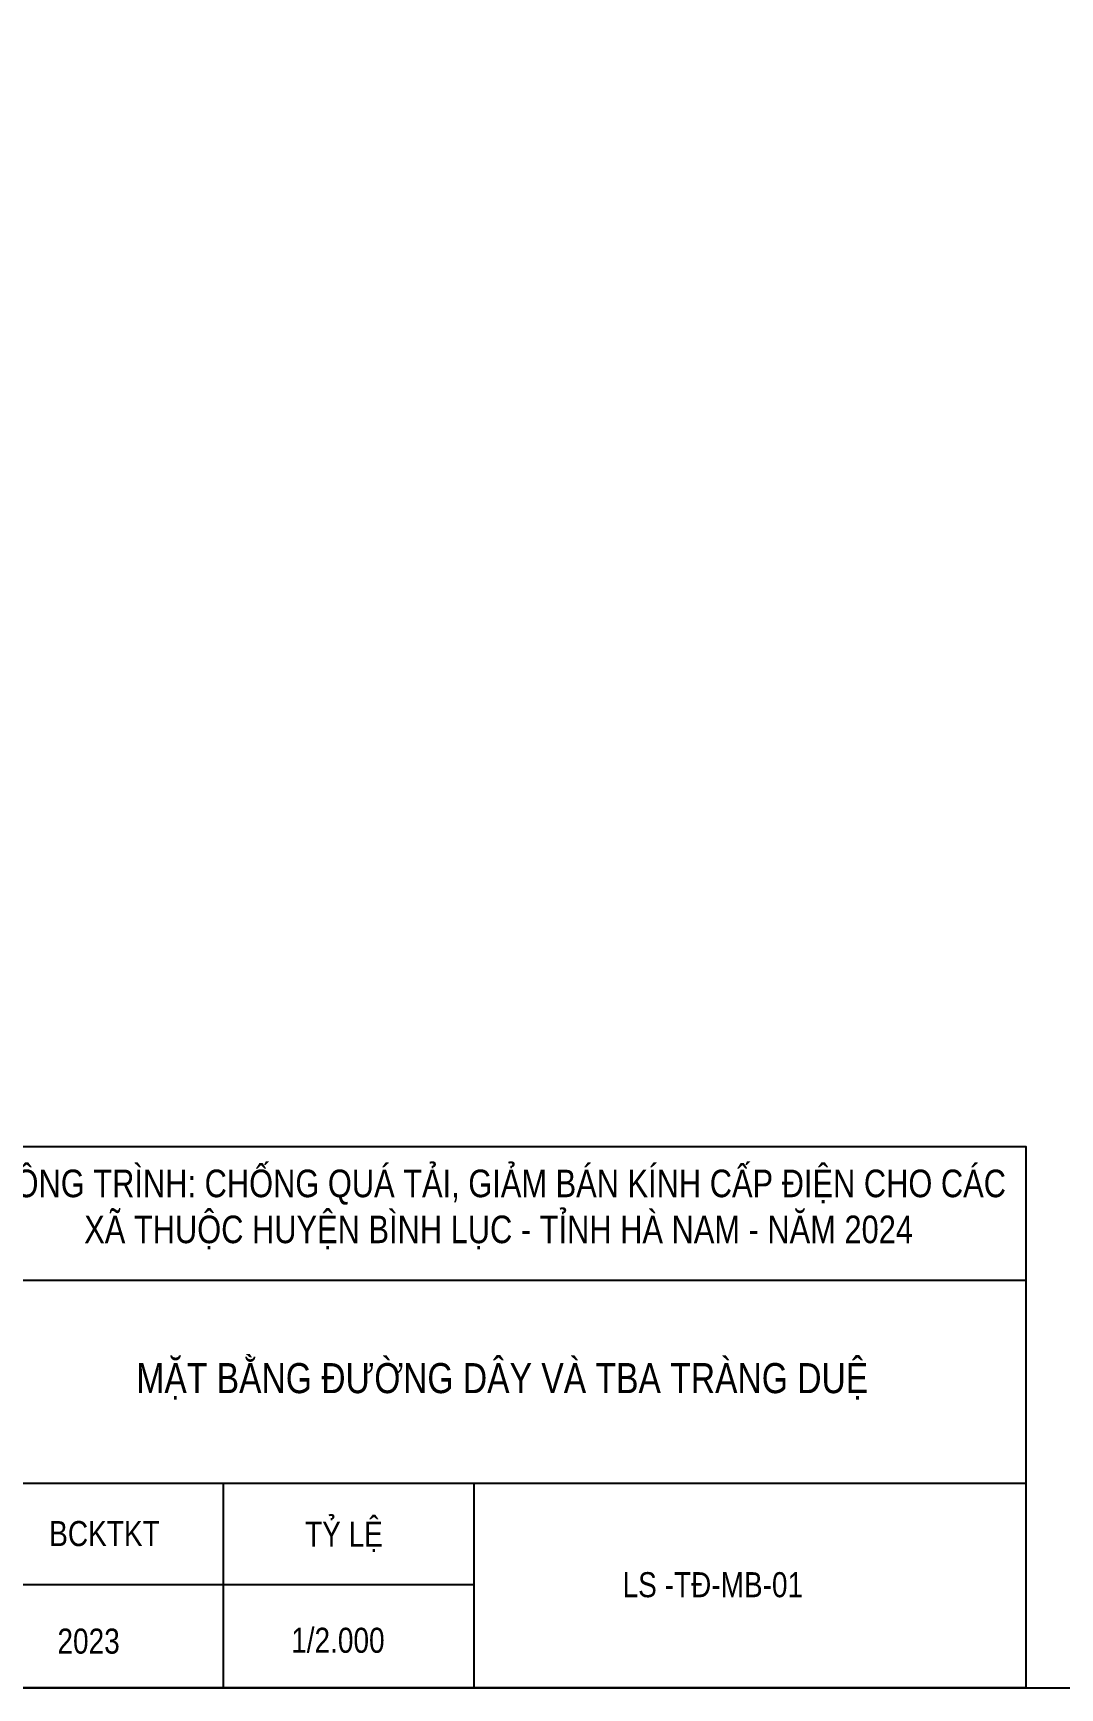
# Model space of a CAD drawing. Header units: feet. Extents: x 74374 to 92081, y 43964 to 65389.
# Drawn here: x 86095 to 86299.8, y 58383.4 to 58713.5 of the extents above; entities that cross this region are included whole.
import ezdxf
from ezdxf.enums import TextEntityAlignment as Align

# ---------------------------------------------------------------- set-up
doc = ezdxf.new("R2010")
doc.units = ezdxf.units.FT
doc.header["$MEASUREMENT"] = 0
doc.set_wipeout_variables(frame=1)
doc.layers.add('HoKhoan', color=20, linetype='Continuous')
doc.layers.add('Khung', color=7, linetype='Continuous')
doc.styles.add('PEC_ARIAL', font='arial.ttf', dxfattribs={"width": 0.8})

msp = doc.modelspace()

# ---------------------------------------------------------------- linework, layer by layer
at = {"layer": 'Khung', "color": 2}
msp.add_lwpolyline([(85933.00275802444, 59983.40874277589), (85933.00275802444, 58383.40874277589), (88229.00275802444, 58383.40874277589), (88229.00275802444, 59983.40874277589)], close=True, dxfattribs=at)
at = {"layer": 'Khung'}
msp.add_lwpolyline([(85933.00275802444, 58383.40874277589), (87039.00275802444, 58383.40874277589), (87039.00275802444, 59141.40874277589), (85933.00275802444, 59141.40874277589)], close=True, dxfattribs=at)

# ---------------------------------------------------------------- next in the draw order: wipeouts: each hides what was drawn before it
at = {"color": 0}
msp.add_wipeout([(86293.00275802444, 58383.40874277589), (86293.00275802444, 58491.40874277589), (85933.00275802444, 58491.40874277589), (85933.00275802444, 58383.40874277589)], dxfattribs=at).dxf.layer = 'HoKhoan'

# ---------------------------------------------------------------- next in the draw order: linework, layer by layer
at = {"layer": 'Khung', "color": 0}
msp.add_lwpolyline([(85933.00275802444, 58491.40874277589), (86293.00275802444, 58491.40874277589), (86293.00275802444, 58383.40874277589), (85933.00275802444, 58383.40874277589)], close=True, dxfattribs=at)
at = {"layer": 'Khung', "color": 0, "ltscale": 30}
for points in [[(85933.00275802444, 58464.7131987477), (85983.00275802444, 58464.7131987477), (86083.00275802444, 58464.7131987477), (86293.00275802444, 58464.7131987477)], [(85933.00275802444, 58424.2131987477), (85983.00275802444, 58424.2131987477), (86293.00275802467, 58424.2131987463)], [(86133.00275802444, 58383.40874277589), (86133.00275802444, 58424.21319874723)], [(86183.00275802444, 58383.40874277589), (86183.00275802444, 58424.21319874677)], [(86183.00275802444, 58403.9631987477), (85933.00275802444, 58403.9631987477)]]:
    msp.add_lwpolyline(points, dxfattribs=at)

# ---------------------------------------------------------------- next in the draw order: texts
at = {"layer": 'Khung', "color": 0, "style": 'PEC_ARIAL', "width": 0.8}
msp.add_text('MẶT BẰNG ĐƯỜNG DÂY VÀ TBA TRÀNG DUỆ', height=6, dxfattribs=at).set_placement((86188.61369183025, 58442.19602090092), align=Align.CENTER)
for s, p in [('TỶ LỆ', (86149.27325281134, 58411.58758778146)), ('BCKTKT', (86098.25250036985, 58411.69229178198)), ('LS -TĐ-MB-01', (86212.59461808397, 58401.49323686792)), ('2023', (86099.89803994988, 58390.24048378293)), ('1/2.000', (86146.50279506115, 58390.40874277589))]:
    msp.add_text(s, height=5, dxfattribs=at).set_placement(p)
at = {"layer": 'Khung', "color": 0, "linetype": 'Continuous', "insert": (86083.6940939012, 58486.77702340402), "char_height": 6, "width": 208.0635659566603, "attachment_point": 1, "style": 'PEC_ARIAL'}
msp.add_mtext('\\pi3.21259;{\\H0.91667x;\\C256;CÔNG TRÌNH: CHỐNG QUÁ TẢI, GIẢM BÁN KÍNH CẤ\\fArial|b0|i0|c238|p34;P ĐI\\fArial|b0|i0|c0|p34;ỆN CHO CÁC \\P\\pi21.54199;XÃ THUỘC HUYỆN BÌNH LỤ\\fArial|b0|i0|c163|p34;C\\fArial|b0|i0|c0|p34; \\fArial|b0|i0|c163|p34;-\\fArial|b0|i0|c0|p34; TỈNH \\fArial|b0|i0|c163|p34;HÀ NAM\\fArial|b0|i0|c0|p34; \\fArial|b0|i0|c163|p34;-\\fArial|b0|i0|c0|p34; \\fArial|b0|i0|c163|p34;NĂM 2024\\H1.44211x; }', dxfattribs=at)

doc.saveas('drawing.dxf')
